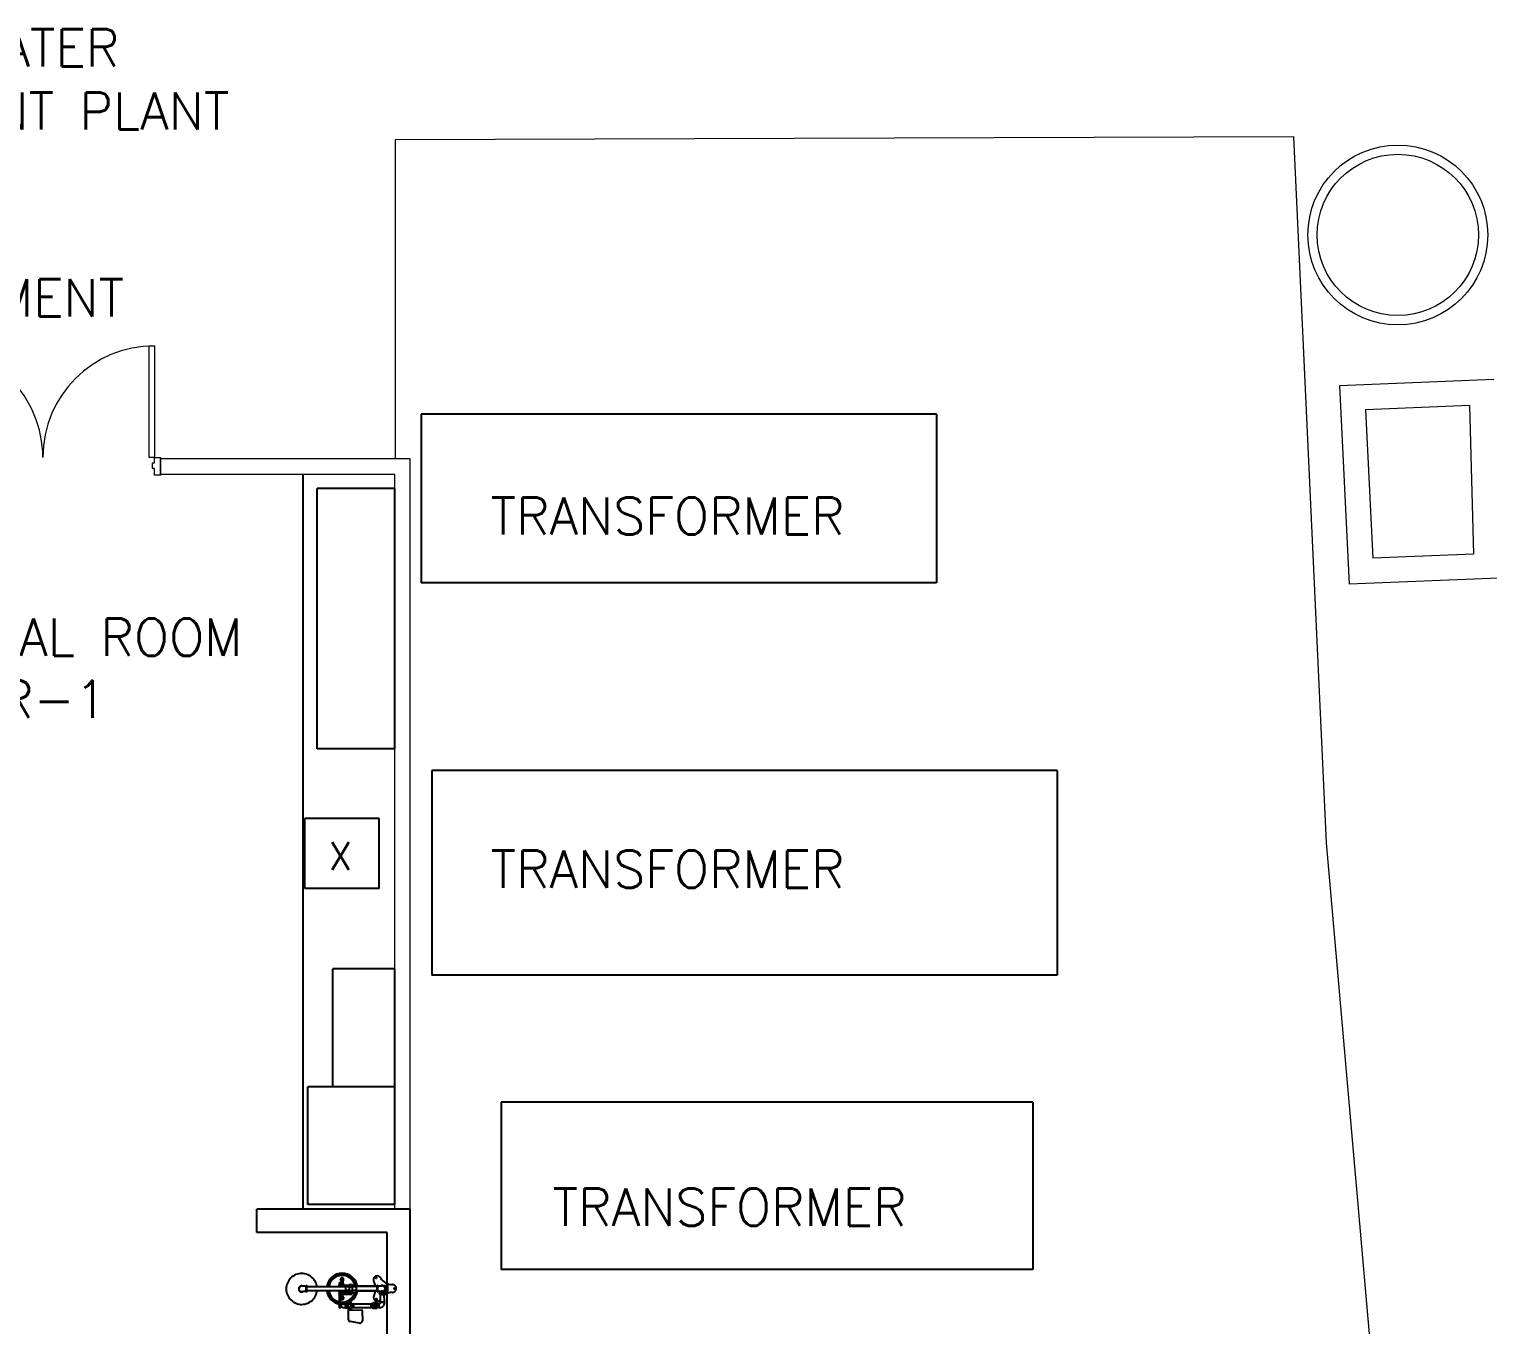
# Model space of a CAD drawing. Header units: inches. Extents: x -578 to 4567, y -980 to 6106.
# Drawn here: x 3079.6 to 3550, y 4149.7 to 4567.6 of the extents above; entities that cross this region are included whole.
import ezdxf
from ezdxf.enums import TextEntityAlignment as Align

# ---------------------------------------------------------------- set-up
doc = ezdxf.new("R2010")
doc.units = ezdxf.units.IN
doc.header["$LTSCALE"] = 25.4
doc.header["$MEASUREMENT"] = 0
doc.layers.get('0').update_dxf_attribs({"linetype": 'CONTINUOUS', "lineweight": 20})
for name, color, linetype in [('A-CONC', 106, 'CONTINUOUS'), ('A-ELEC', 6, 'CONTINUOUS'), ('A-FIXT', 4, 'CONTINUOUS'), ('A-ROOMNAME', 6, 'CONTINUOUS'), ('A-TEXT', 2, 'CONTINUOUS'), ('A-WALL-CMU', 30, 'CONTINUOUS')]:
    doc.layers.add(name, color=color, linetype=linetype)
for name, color, linetype, lineweight in [('A-CURB', 13, 'CONTINUOUS', 20), ('A-DOOR', 1, 'CONTINUOUS', 20), ('A-WALL-GWB', 2, 'CONTINUOUS', 0)]:
    doc.layers.add(name, color=color, linetype=linetype, lineweight=lineweight)
doc.styles.add('SIMPLEX', font='simplex')

# ---------------------------------------------------------------- blocks, each defined once
blk = doc.blocks.new('DOOR 72')
at = {"color": 0}
for p, q in [((-5.75, 2), (-5.75, 0)), ((0, 2), (-5.75, 2)), ((0, 0), (0, 2)), ((0, 0), (0, -1.75)), ((36, 0), (0, 0)), ((36, -1.75), (36, 0)), ((-5.75, 0), (-3.625, 0)), ((-3.625, 0), (-3.625, -0.625)), ((-3.625, -0.625), (-1.75, -0.625)), ((-1.75, 0), (0, 0)), ((-1.75, -0.625), (-1.75, 0)), ((0, -1.75), (36, -1.75)), ((0, -72), (0, -70.25)), ((0, -70.25), (36, -70.25)), ((36, -70.25), (36, -72)), ((-5.75, -72), (-3.625, -72)), ((-5.75, -74), (-5.75, -72)), ((0, -74), (-5.75, -74)), ((-3.625, -71.375), (-1.75, -71.375)), ((-3.625, -72), (-3.625, -71.375)), ((-1.75, -71.375), (-1.75, -72)), ((-1.75, -72), (0, -72)), ((36, -72), (0, -72)), ((0, -72), (0, -74))]:
    blk.add_line(p, q, dxfattribs=at)
at = {"color": 0, "lineweight": 15}
for centre, start, end in [((0, 0), 270, 0), ((0, -72), 0, 90)]:
    blk.add_arc(centre, 36, start, end, dxfattribs=at)
blk = doc.blocks.new('15410016')
for points in [[(-4.86, 3.94, 0), (-4.97, 4.42, 0), (-5.12, 4.89, 0), (-5.33, 5.34, 0), (-5.57, 5.76, 0), (-5.86, 6.17, 0), (-6.19, 6.54, 0), (-6.55, 6.87, 0), (-6.94, 7.17, 0), (-7.36, 7.43, 0), (-7.8, 7.65, 0), (-8.26, 7.82, 0), (-8.74, 7.94, 0), (-9.22, 8.02, 0), (-9.72, 8.05, 0), (-10.21, 8.03, 0), (-10.7, 7.96, 0), (-11.18, 7.85, 0), (-11.64, 7.69, 0), (-12.09, 7.48, 0), (-12.51, 7.23, 0), (-12.91, 6.94, 0), (-13.28, 6.61, 0), (-13.61, 6.24, 0), (-13.9, 5.85, 0), (-14.16, 5.43, 0), (-14.37, 4.98, 0), (-14.54, 4.52, 0), (-14.66, 4.04, 0), (-14.73, 3.55, 0), (-14.75, 3.06, 0), (-14.73, 2.57, 0), (-14.65, 2.08, 0), (-14.53, 1.6, 0), (-14.37, 1.14, 0), (-14.15, 0.7, 0), (-13.9, 0.27, 0), (-13.6, -0.12, 0), (-13.27, -0.48, 0), (-12.9, -0.81, 0), (-12.5, -1.1, 0), (-12.08, -1.35, 0), (-11.63, -1.56, 0), (-11.17, -1.72, 0), (-10.69, -1.84, 0), (-10.2, -1.9, 0), (-9.71, -1.92, 0), (-9.22, -1.89, 0), (-8.73, -1.81, 0), (-8.25, -1.69, 0), (-7.79, -1.51, 0), (-7.35, -1.3, 0), (-6.93, -1.04, 0), (-6.54, -0.74, 0), (-6.18, -0.4, 0), (-5.85, -0.03, 0), (-5.57, 0.37, 0), (-5.32, 0.8, 0), (-5.12, 1.25, 0), (-4.97, 1.72, 0), (-4.86, 2.2, 0)], [(2.39, 3.72, 0), (2.39, 4.83, 0)], [(2.53, 4.96, 0), (2.53, 4.96, 0)], [(2.66, 4.83, 0), (2.66, 3.72, 0)], [(2.76, 5.89, 0), (2.76, 6.1, 0)], [(3.02, 5.5, 0), (3.02, 3.72, 0)], [(3.52, 5.5, 0), (3.52, 3.72, 0)], [(3.78, 5.88, 0), (3.78, 6.02, 0)], [(15.71, 6.5, 0), (15.64, 6.61, 0), (15.57, 6.7, 0), (15.48, 6.79, 0), (15.39, 6.87, 0), (15.29, 6.94, 0), (15.18, 7, 0), (15.07, 7.05, 0), (14.95, 7.09, 0), (14.83, 7.11, 0), (14.71, 7.13, 0), (14.59, 7.13, 0), (14.46, 7.12, 0), (14.34, 7.1, 0), (14.23, 7.06, 0), (14.11, 7.02, 0), (14, 6.96, 0), (13.9, 6.9, 0), (13.8, 6.82, 0), (13.72, 6.73, 0), (13.64, 6.64, 0), (13.57, 6.54, 0), (13.51, 6.43, 0), (13.46, 6.32, 0), (13.42, 6.2, 0), (13.39, 6.08, 0), (13.38, 5.96, 0), (13.38, 5.84, 0), (13.39, 5.72, 0), (13.41, 5.6, 0), (13.44, 5.48, 0), (13.49, 5.36, 0), (13.55, 5.25, 0)], [(-9.35, 3.94, 0), (-9.43, 3.98, 0), (-9.52, 4, 0), (-9.6, 4.02, 0), (-9.69, 4.03, 0), (-9.78, 4.03, 0), (-9.87, 4.03, 0), (-9.96, 4.02, 0), (-10.05, 3.99, 0), (-10.13, 3.96, 0), (-10.21, 3.93, 0), (-10.29, 3.88, 0), (-10.36, 3.83, 0), (-10.43, 3.77, 0), (-10.49, 3.71, 0), (-10.55, 3.64, 0), (-10.6, 3.57, 0), (-10.64, 3.49, 0), (-10.67, 3.41, 0), (-10.7, 3.32, 0), (-10.72, 3.23, 0), (-10.73, 3.14, 0), (-10.74, 3.06, 0), (-10.73, 2.97, 0), (-10.72, 2.88, 0), (-10.7, 2.79, 0), (-10.67, 2.71, 0), (-10.63, 2.63, 0), (-10.59, 2.55, 0), (-10.54, 2.48, 0), (-10.48, 2.41, 0), (-10.42, 2.34, 0), (-10.35, 2.29, 0), (-10.27, 2.24, 0), (-10.19, 2.19, 0), (-10.11, 2.16, 0), (-10.03, 2.13, 0), (-9.94, 2.11, 0), (-9.85, 2.1, 0), (-9.76, 2.1, 0), (-9.67, 2.1, 0), (-9.59, 2.11, 0), (-9.5, 2.13, 0), (-9.41, 2.16, 0), (-9.33, 2.2, 0)], [(-9.76, 3.94, 0), (-9.85, 3.94, 0), (-9.93, 3.93, 0), (-10.02, 3.9, 0), (-10.1, 3.88, 0), (-10.18, 3.84, 0), (-10.25, 3.8, 0), (-10.32, 3.74, 0), (-10.38, 3.69, 0), (-10.44, 3.62, 0), (-10.49, 3.55, 0), (-10.54, 3.48, 0), (-10.57, 3.4, 0), (-10.6, 3.32, 0), (-10.63, 3.24, 0), (-10.64, 3.15, 0), (-10.64, 3.06, 0), (-10.64, 2.98, 0), (-10.63, 2.89, 0), (-10.6, 2.81, 0), (-10.57, 2.73, 0), (-10.54, 2.65, 0), (-10.49, 2.58, 0), (-10.44, 2.51, 0), (-10.38, 2.44, 0), (-10.32, 2.39, 0), (-10.25, 2.33, 0), (-10.18, 2.29, 0), (-10.1, 2.25, 0), (-10.02, 2.23, 0), (-9.93, 2.2, 0), (-9.85, 2.19, 0), (-9.76, 2.19, 0)], [(-9.35, 3.94, 0), (-9.76, 3.94, 0)], [(-9.76, 2.19, 0), (-9.33, 2.2, 0)], [(-8.34, 3.94, 0), (-9.35, 3.94, 0)], [(-8.34, 3.94, 0), (-9.35, 3.94, 0)], [(-8.34, 2.2, 0), (-9.33, 2.2, 0)], [(-8.34, 2.2, 0), (-9.33, 2.2, 0)], [(-8.34, 2.29, 0), (-8.34, 3.97, 0)], [(-8.34, 2.29, 0), (-8.34, 3.97, 0)], [(-8.34, 2.15, 0), (-8.34, 2.3, 0)], [(-8.34, 2.15, 0), (-8.34, 2.3, 0)], [(-8.15, 4.03, 0), (-8.28, 4.03, 0)], [(-8.15, 4.03, 0), (-8.28, 4.03, 0)], [(-8.15, 2.09, 0), (-8.28, 2.09, 0)], [(-8.15, 2.09, 0), (-8.28, 2.09, 0)], [(-8.09, 2.28, 0), (-8.09, 3.97, 0)], [(-8.09, 2.28, 0), (-8.09, 3.97, 0)], [(-8.09, 2.29, 0), (-8.09, 2.48, 0)], [(-8.09, 2.29, 0), (-8.09, 2.48, 0)], [(-8.09, 2.29, 0), (-8.09, 2.48, 0)], [(-8.09, 2.29, 0), (-8.09, 2.48, 0)], [(-8.09, 2.15, 0), (-8.09, 2.3, 0)], [(-8.09, 2.15, 0), (-8.09, 2.3, 0)], [(4.38, 3.72, 0), (-8.08, 3.72, 0)], [(4.38, 2.41, 0), (-8.08, 2.41, 0)], [(2.1, 1.45, 0), (2.1, 1.33, 0)], [(2.1, 1.45, 0), (6.5, 1.45, 0)], [(2.1, 1.33, 0), (6.5, 1.33, 0)], [(2.39, 1.45, 0), (2.39, 2.41, 0)], [(2.39, 1.45, 0), (2.39, 1.63, 0)], [(2.39, 0.88, 0), (2.39, 1.33, 0)], [(2.39, -3.04, 0), (2.39, 1.33, 0)], [(2.53, 1.77, 0), (2.53, 1.77, 0)], [(2.53, 0.74, 0), (2.53, 0.74, 0)], [(2.66, 2.41, 0), (2.66, 1.45, 0)], [(2.66, 1.45, 0), (2.66, 1.63, 0)], [(2.66, 0.88, 0), (2.66, 1.33, 0)], [(2.66, 1.33, 0), (2.66, 1.01, 0)], [(2.66, 0.88, 0), (2.66, -3.04, 0)], [(2.76, 0.04, 0), (2.76, 0.23, 0)], [(3.02, 2.41, 0), (3.02, 1.45, 0)], [(3.02, 1.33, 0), (3.02, 0.64, 0)], [(3.52, 2.41, 0), (3.52, 1.45, 0)], [(3.52, 0.63, 0), (3.52, 1.33, 0)], [(3.52, 1.31, 0), (3.52, 0.97, 0)], [(3.77, 0.04, 0), (3.77, 0.25, 0)], [(4.38, 4.16, 0), (5.52, 4.16, 0)], [(4.38, 4.16, 0), (4.38, 1.99, 0)], [(5.52, 3.62, 0), (4.38, 3.62, 0)], [(5.52, 2.53, 0), (4.38, 2.53, 0)], [(4.38, 1.99, 0), (5.52, 1.99, 0)], [(6.63, 4.29, 0), (5.52, 4.29, 0)], [(5.52, 4.29, 0), (5.52, 1.83, 0)], [(5.52, 3.67, 0), (6.63, 3.67, 0)], [(5.52, 2.48, 0), (6.63, 2.48, 0)], [(5.52, 1.83, 0), (6.63, 1.83, 0)], [(5.95, 1.83, 0), (5.95, 1.45, 0)], [(6.2, 1.83, 0), (6.2, 1.45, 0)], [(6.5, 1.45, 0), (6.5, 1.33, 0)], [(6.63, 1.83, 0), (6.63, 4.29, 0)], [(6.63, 4.16, 0), (7.77, 4.16, 0)], [(7.77, 3.62, 0), (6.63, 3.62, 0)], [(7.77, 2.53, 0), (6.63, 2.53, 0)], [(6.63, 1.99, 0), (7.77, 1.99, 0)], [(14.56, 3.72, 0), (7.76, 3.72, 0)], [(14.56, 2.41, 0), (7.76, 2.41, 0)], [(7.77, 4.16, 0), (7.77, 1.99, 0)], [(14.58, 3.85, 0), (8.21, 3.85, 0)], [(14.58, 2.28, 0), (8.21, 2.28, 0)], [(14.58, 2.28, 0), (14.58, 3.97, 0)], [(14.58, 2.28, 0), (14.58, 3.97, 0)], [(14.58, 2.29, 0), (14.58, 2.48, 0)], [(14.58, 2.29, 0), (14.58, 2.48, 0)], [(14.58, 2.29, 0), (14.58, 2.48, 0)], [(14.58, 2.29, 0), (14.58, 2.48, 0)], [(14.58, 2.15, 0), (14.58, 2.3, 0)], [(14.58, 2.15, 0), (14.58, 2.3, 0)], [(14.64, 4.03, 0), (14.76, 4.03, 0)], [(14.64, 4.03, 0), (14.76, 4.03, 0)], [(14.64, 2.09, 0), (14.76, 2.09, 0)], [(14.64, 2.09, 0), (14.76, 2.09, 0)], [(14.82, 2.29, 0), (14.82, 3.97, 0)], [(14.82, 2.29, 0), (14.82, 3.97, 0)], [(14.82, 3.94, 0), (15.84, 3.94, 0)], [(14.82, 3.94, 0), (15.84, 3.94, 0)], [(14.82, 2.15, 0), (14.82, 2.3, 0)], [(14.82, 2.15, 0), (14.82, 2.3, 0)], [(14.82, 2.2, 0), (15.82, 2.2, 0)], [(14.82, 2.2, 0), (15.82, 2.2, 0)], [(15.28, 1.45, 0), (15.28, 1.57, 0)], [(17.02, 1.64, 0), (15.35, 1.64, 0)], [(17.04, 1.39, 0), (15.35, 1.39, 0)], [(15.38, 1.64, 0), (15.38, 2.2, 0)], [(15.47, 1.11, 0), (15.47, 1.39, 0)], [(15.65, 1.11, 0), (15.47, 1.11, 0)], [(15.65, 1.11, 0), (16.87, 1.11, 0)], [(15.65, -1.2, 0), (15.65, 1.11, 0)], [(15.82, 2.2, 0), (15.9, 2.16, 0), (15.99, 2.13, 0), (16.07, 2.11, 0), (16.16, 2.1, 0), (16.25, 2.1, 0), (16.34, 2.1, 0), (16.43, 2.11, 0), (16.51, 2.13, 0), (16.6, 2.16, 0), (16.68, 2.19, 0), (16.76, 2.24, 0), (16.83, 2.29, 0), (16.9, 2.34, 0), (16.97, 2.41, 0), (17.02, 2.48, 0), (17.07, 2.55, 0), (17.12, 2.63, 0), (17.15, 2.71, 0), (17.18, 2.79, 0), (17.2, 2.88, 0), (17.22, 2.97, 0), (17.22, 3.06, 0), (17.22, 3.14, 0), (17.21, 3.23, 0), (17.19, 3.32, 0), (17.16, 3.41, 0), (17.13, 3.49, 0), (17.08, 3.57, 0), (17.03, 3.64, 0), (16.98, 3.71, 0), (16.92, 3.77, 0), (16.85, 3.83, 0), (16.78, 3.88, 0), (16.7, 3.93, 0), (16.62, 3.96, 0), (16.53, 3.99, 0), (16.45, 4.02, 0), (16.36, 4.03, 0), (16.27, 4.03, 0), (16.18, 4.03, 0), (16.09, 4.02, 0), (16, 4, 0), (15.92, 3.98, 0), (15.84, 3.94, 0)], [(16.25, 2.19, 0), (15.82, 2.2, 0)], [(15.84, 3.94, 0), (16.25, 3.94, 0)], [(16.25, 2.19, 0), (16.33, 2.19, 0), (16.42, 2.2, 0), (16.5, 2.23, 0), (16.58, 2.25, 0), (16.66, 2.29, 0), (16.74, 2.33, 0), (16.81, 2.39, 0), (16.87, 2.44, 0), (16.93, 2.51, 0), (16.98, 2.58, 0), (17.02, 2.65, 0), (17.06, 2.73, 0), (17.09, 2.81, 0), (17.11, 2.89, 0), (17.12, 2.98, 0), (17.13, 3.06, 0), (17.12, 3.15, 0), (17.11, 3.24, 0), (17.09, 3.32, 0), (17.06, 3.4, 0), (17.02, 3.48, 0), (16.98, 3.55, 0), (16.93, 3.62, 0), (16.87, 3.69, 0), (16.81, 3.74, 0), (16.74, 3.8, 0), (16.66, 3.84, 0), (16.58, 3.88, 0), (16.5, 3.9, 0), (16.42, 3.93, 0), (16.33, 3.94, 0), (16.25, 3.94, 0)], [(17.68, 2.19, 0), (16.67, 2.19, 0)], [(17.68, 3.93, 0), (16.69, 3.93, 0)], [(16.87, 1.11, 0), (17.05, 1.11, 0)], [(16.87, -1.2, 0), (16.87, 1.11, 0)], [(17.16, 1.64, 0), (17.02, 1.64, 0)], [(17.16, 1.39, 0), (17.02, 1.39, 0)], [(17.05, 1.11, 0), (17.05, 1.39, 0)], [(17.12, 1.64, 0), (17.12, 2.19, 0)], [(17.23, 1.45, 0), (17.23, 1.57, 0)], [(17.68, 3.98, 0), (17.68, 3.83, 0)], [(17.68, 3.84, 0), (17.68, 2.16, 0)], [(17.87, 4.04, 0), (17.74, 4.04, 0)], [(17.87, 2.1, 0), (17.74, 2.1, 0)], [(17.93, 3.98, 0), (17.93, 3.83, 0)], [(17.93, 3.85, 0), (17.93, 2.16, 0)], [(19.5, 1.82, 0), (19.62, 1.82, 0), (19.75, 1.84, 0), (19.87, 1.87, 0), (19.98, 1.91, 0), (20.09, 1.96, 0), (20.2, 2.03, 0), (20.3, 2.1, 0), (20.39, 2.18, 0), (20.47, 2.27, 0), (20.54, 2.37, 0), (20.61, 2.48, 0), (20.66, 2.59, 0), (20.7, 2.7, 0), (20.73, 2.82, 0), (20.75, 2.94, 0), (20.75, 3.06, 0), (20.75, 3.19, 0), (20.73, 3.31, 0), (20.7, 3.43, 0), (20.66, 3.54, 0), (20.61, 3.65, 0), (20.54, 3.76, 0), (20.47, 3.86, 0), (20.39, 3.95, 0), (20.3, 4.03, 0), (20.2, 4.1, 0), (20.09, 4.17, 0), (19.98, 4.22, 0), (19.87, 4.26, 0), (19.75, 4.29, 0), (19.62, 4.31, 0), (19.5, 4.32, 0)], [(4.27, -3.08, 0), (4.07, -3.08, 0)], [(4.27, -1.83, 0), (4.27, -1.88, 0)], [(4.27, -1.88, 0), (4.27, -2.99, 0)], [(4.27, -3.08, 0), (4.27, -2.98, 0)], [(4.4, -3.13, 0), (4.31, -3.13, 0)], [(4.45, -1.79, 0), (4.45, -3.07, 0), (5.15, -3.07, 0), (5.15, -1.77, 0), (4.54, -1.77, 0)], [(4.45, -1.79, 0), (4.45, -1.88, 0)], [(4.45, -1.87, 0), (4.45, -3, 0)], [(4.45, -1.88, 0), (4.45, -2.99, 0)], [(4.45, -1.88, 0), (4.45, -2.99, 0)], [(4.45, -2.1, 0), (5.15, -2.1, 0)], [(4.45, -2.75, 0), (5.15, -2.75, 0)], [(4.45, -3.08, 0), (4.45, -2.98, 0)], [(4.45, -3.08, 0), (4.45, -2.98, 0)], [(4.45, -3.08, 0), (4.45, -2.98, 0)], [(5.15, -1.57, 0), (5.15, -3.42, 0), (6.22, -3.42, 0), (6.22, -1.43, 0), (5.47, -1.43, 0)], [(5.15, -1.96, 0), (6.22, -1.96, 0)], [(5.15, -2.89, 0), (6.22, -2.89, 0)], [(5.19, -4, 0), (5.19, -6.78, 0)], [(5.36, -3.42, 0), (5.36, -3.82, 0)], [(5.38, -3.81, 0), (9.57, -3.81, 0)], [(5.92, -3.42, 0), (5.92, -3.81, 0)], [(6.22, -2.1, 0), (6.92, -2.1, 0)], [(6.22, -2.75, 0), (6.92, -2.75, 0)], [(6.92, -1.81, 0), (12.58, -1.81, 0)], [(6.92, -1.81, 0), (6.92, -3.03, 0)], [(6.92, -3.03, 0), (12.58, -3.03, 0)], [(9.75, -4, 0), (9.75, -7.32, 0)], [(12.58, -2.08, 0), (13.28, -2.08, 0)], [(12.58, -2.73, 0), (13.28, -2.73, 0)], [(13.28, -1.94, 0), (14.36, -1.94, 0)], [(13.28, -2.87, 0), (14.36, -2.87, 0)], [(14.36, -2.08, 0), (15.06, -2.08, 0)], [(14.36, -2.73, 0), (15.06, -2.73, 0)], [(15.06, -1.75, 0), (15.06, -1.86, 0)], [(15.06, -2.97, 0), (15.06, -1.84, 0)], [(15.06, -3.06, 0), (15.06, -2.96, 0)], [(15.1, -1.71, 0), (15.17, -1.71, 0)], [(15.1, -3.11, 0), (15.17, -3.11, 0)], [(15.21, -1.76, 0), (15.43, -1.76, 0)], [(15.21, -2.97, 0), (15.21, -1.84, 0)], [(15.21, -3.06, 0), (15.21, -2.96, 0)], [(15.42, -3.06, 0), (15.21, -3.06, 0)], [(15.22, -1.75, 0), (15.22, -1.86, 0)], [(15.56, -1.25, 0), (15.56, -1.34, 0)], [(15.61, -1.2, 0), (15.71, -1.2, 0)], [(15.61, -1.38, 0), (15.71, -1.38, 0)], [(15.61, -1.38, 0), (15.61, -1.58, 0)], [(15.7, -1.2, 0), (16.83, -1.2, 0)], [(15.71, -1.2, 0), (16.82, -1.2, 0)], [(15.71, -1.2, 0), (16.82, -1.2, 0)], [(15.71, -1.38, 0), (16.82, -1.38, 0)], [(16.92, -1.2, 0), (16.81, -1.2, 0)], [(16.92, -1.2, 0), (16.81, -1.2, 0)], [(16.92, -1.2, 0), (16.81, -1.2, 0)], [(16.92, -1.38, 0), (16.81, -1.38, 0)], [(16.91, -1.38, 0), (16.91, -1.58, 0)], [(16.96, -1.25, 0), (16.96, -1.34, 0)], [(8.87, -8.05, 0), (5.81, -7.51, 0)]]:
    blk.add_polyline3d(points)
for points in [[(6.22, -1.77, 0), (6.92, -1.77, 0), (6.92, -3.07, 0)], [(6.22, -1.77, 0), (6.92, -3.07, 0), (6.22, -3.07, 0)], [(12.58, -1.76, 0), (13.28, -1.76, 0), (13.28, -3.06, 0)], [(12.58, -1.76, 0), (13.28, -3.06, 0), (12.58, -3.06, 0)], [(13.28, -1.41, 0), (14.36, -1.41, 0), (14.36, -3.4, 0)], [(13.28, -1.41, 0), (14.36, -3.4, 0), (13.28, -3.4, 0)], [(14.36, -1.76, 0), (15.06, -1.76, 0), (15.06, -3.06, 0)], [(14.36, -1.76, 0), (15.06, -3.06, 0), (14.36, -3.06, 0)]]:
    blk.add_polyline3d(points, close=True)
for centre, radius in [((-0.57, 5.28), 0.023), ((0.13, 6.2), 0.023), ((1.05, 6.91), 0.023), ((2.12, 7.35), 0.023), ((3.27, 7.5), 0.023), ((4.42, 7.35), 0.023), ((5.49, 6.91), 0.023), ((6.41, 6.2), 0.023), ((7.11, 5.28), 0.023), ((14.25, 6.53), 0.219), ((-1.02, 4.21), 0.023), ((-1.02, 1.92), 0.023), ((-0.63, 0.84), 0.023), ((7.11, 0.85), 0.023), ((7.56, 4.21), 0.023), ((7.56, 1.92), 0.023), ((20.25, 3.06), 0.219), ((0.13, -0.07), 0.023), ((1.05, -0.78), 0.023), ((2.12, -1.22), 0.023), ((3.27, -1.37), 0.023), ((4.42, -1.22), 0.023), ((5.49, -0.78), 0.023), ((6.41, -0.07), 0.023), ((14.25, -0.4), 0.219)]:
    blk.add_circle(centre, radius)
for centre, radius, start, end in [((3.27, 3.06), 5, 7.5563, 172.4437), ((3.27, 3.06), 4.84, 7.8011, 172.1989), ((3.27, 3.06), 4.69, 8.0633, 171.9367), ((3.27, 3.06), 4.31, 14.6592, 171.2303), ((2.53, 4.83), 0.136, 90, 180), ((2.53, 4.83), 0.136, 360, 450), ((3.22, 6.08), 0.469, 156.3695, 179.8108), ((3.22, 6.08), 0.469, 179.8089, 184.5116), ((3.16, 5.89), 0.403, 155.0004, 180.0004), ((3.16, 5.89), 0.403, 179.9996, 204.9996), ((3.25, 6.07), 0.492, 133.4974, 156.3656), ((3.21, 5.87), 0.46, 131.6117, 154.9976), ((3.21, 5.92), 0.46, 205.0005, 228.3865), ((3.24, 5.83), 0.51, 110.2015, 131.615), ((3.24, 5.96), 0.51, 228.3824, 249.7959), ((3.26, 6.06), 0.512, 111.4004, 133.5022), ((3.27, 6.04), 0.537, 89.8086, 111.3971), ((3.27, 5.77), 0.572, 90.0009, 110.2013), ((3.27, 6.01), 0.572, 249.8015, 270.002), ((3.2, 5.87), 0.106, 151.5202, 179.9966), ((3.2, 5.87), 0.106, 180.0007, 208.4771), ((3.23, 5.86), 0.146, 127.3699, 151.5269), ((3.23, 5.89), 0.146, 208.4792, 232.6362), ((3.25, 5.83), 0.185, 107.5459, 127.36), ((3.25, 5.92), 0.185, 232.632, 252.446), ((3.27, 5.78), 0.235, 90.0045, 107.5571), ((3.27, 5.97), 0.235, 252.4429, 269.9955), ((3.27, 6.04), 0.537, 68.2194, 89.808), ((3.27, 5.77), 0.572, 69.7987, 89.9991), ((3.27, 5.78), 0.235, 72.4429, 89.9955), ((3.27, 5.97), 0.235, 270.0045, 287.5571), ((3.27, 6.01), 0.572, 269.998, 290.1985), ((3.29, 5.83), 0.185, 52.64, 72.4541), ((3.29, 5.92), 0.185, 287.554, 307.368), ((3.31, 5.86), 0.146, 28.4731, 52.6301), ((3.31, 5.89), 0.146, 307.3638, 331.5208), ((3.34, 5.87), 0.106, 0.0034, 28.4798), ((3.34, 5.87), 0.106, 331.5229, 359.9993), ((3.29, 5.83), 0.51, 48.3865, 69.8001), ((3.29, 5.96), 0.51, 290.2025, 311.6161), ((3.28, 6.06), 0.512, 46.1175, 68.2193), ((3.29, 6.07), 0.492, 23.2525, 46.1207), ((3.32, 5.87), 0.46, 24.9999, 48.3858), ((3.32, 5.92), 0.46, 311.616, 335.0019), ((3.31, 6.08), 0.469, 359.8082, 383.2494), ((3.37, 5.89), 0.403, 359.9996, 384.9996), ((3.37, 5.89), 0.403, 335.0004, 360.0004), ((3.31, 6.08), 0.469, 351.8613, 359.8092), ((4, 7.13), 0.187, 79.8223, 90.0071), ((9.76, 3.06), 4.38, 11.5518, 30.0256), ((19.5, 8.69), 4.38, 209.9758, 270.0247), ((-8.27, 3.97), 0.063, 91.9999, 179.9999), ((-8.27, 3.97), 0.063, 91.9999, 179.9999), ((-8.27, 2.15), 0.063, 180.0001, 268.0001), ((-8.27, 2.15), 0.063, 180.0001, 268.0001), ((-8.15, 3.97), 0.063, 0.0001, 88.0001), ((-8.15, 3.97), 0.063, 0.0001, 88.0001), ((-8.15, 2.15), 0.063, 271.9999, 359.9999), ((-8.15, 2.15), 0.063, 271.9999, 359.9999), ((3.27, 3.06), 5, 187.5563, 259.8864), ((3.27, 3.06), 4.84, 187.8011, 259.5571), ((3.27, 3.06), 4.69, 188.0633, 259.2043), ((3.27, 3.06), 4.31, 188.7698, 258.2527), ((3.27, 3.06), 1.41, 128.6442, 152.1197), ((3.27, 3.06), 1.41, 128.6442, 152.1197), ((3.27, 3.06), 1.41, 207.881, 231.3565), ((2.53, 1.63), 0.136, 90, 180), ((2.53, 0.88), 0.136, 180, 270), ((2.53, 1.63), 0.136, 360, 450), ((2.53, 0.88), 0.136, 270, 360), ((3.27, 3.06), 1.41, 100.2416, 115.5203), ((3.27, 3.06), 1.41, 100.2416, 115.5203), ((3.27, 3.06), 4.84, 262.816, 352.1988), ((3.27, 3.06), 5, 263.0413, 352.4437), ((3.27, 3.06), 4.69, 262.5749, 351.9367), ((3.27, 3.06), 4.31, 261.9252, 345.5362), ((3.27, 3.06), 1.41, 244.4798, 256.561), ((3.27, 3.06), 1.41, 244.4797, 259.7584), ((3.16, 0.24), 0.404, 155.0154, 180.0005), ((3.16, 0.24), 0.404, 179.9995, 204.9846), ((3.23, 0.05), 0.472, 173.4218, 179.9969), ((3.23, 0.05), 0.472, 180.0021, 203.2769), ((3.21, 0.22), 0.46, 131.6334, 155.0148), ((3.21, 0.26), 0.46, 204.9852, 228.3666), ((3.24, 0.18), 0.509, 110.2134, 131.6337), ((3.27, 0.12), 0.571, 89.9998, 110.2129), ((3.2, 0.27), 0.106, 151.5221, 179.9985), ((3.2, 0.27), 0.106, 180.0018, 208.4781), ((3.23, 0.25), 0.146, 127.3656, 151.5227), ((3.23, 0.29), 0.146, 208.4767, 232.6337), ((3.25, 0.22), 0.185, 107.5531, 127.3672), ((3.25, 0.32), 0.185, 232.6328, 252.4469), ((3.27, 0.17), 0.235, 89.9998, 107.5524), ((3.27, 0.36), 0.235, 252.4468, 269.9994), ((3.27, 0.12), 0.571, 69.7871, 90.0002), ((3.27, 0.17), 0.235, 72.4476, 90.0002), ((3.27, 0.36), 0.235, 270.0006, 287.5532), ((3.29, 0.22), 0.185, 52.6328, 72.4469), ((3.29, 0.32), 0.185, 287.5531, 307.3672), ((3.31, 0.25), 0.146, 28.4773, 52.6344), ((3.31, 0.29), 0.146, 307.3663, 331.5233), ((3.34, 0.27), 0.106, 0.0015, 28.4779), ((3.34, 0.27), 0.106, 331.5219, 359.9982), ((3.29, 0.18), 0.509, 48.3663, 69.7866), ((3.27, 3.06), 1.41, 38.1426, 79.7576), ((3.27, 3.06), 1.41, 38.1426, 79.7576), ((3.27, 3.06), 1.41, 280.2419, 321.8569), ((3.27, 3.06), 1.41, 280.2419, 321.8569), ((3.32, 0.26), 0.46, 311.6334, 335.0148), ((3.32, 0.22), 0.46, 24.9852, 48.3666), ((3.37, 0.24), 0.404, 359.9995, 384.9846), ((3.37, 0.24), 0.404, 335.0154, 360.0005), ((3.3, 0.05), 0.472, 336.726, 360.0008), ((3.3, 0.05), 0.472, 0.0031, 3.6151), ((14.63, 0.25), 1.25, 149.9748, 325.1475), ((9.76, 3.06), 4.37, 329.9779, 348.5628), ((14.64, 3.97), 0.063, 91.9999, 179.9999), ((14.64, 3.97), 0.063, 91.9999, 179.9999), ((14.64, 2.15), 0.063, 180.0001, 268.0001), ((14.64, 2.15), 0.063, 180.0001, 268.0001), ((14.76, 3.97), 0.063, 0.0001, 88.0001), ((14.76, 3.97), 0.063, 0.0001, 88.0001), ((14.76, 2.15), 0.063, 271.9999, 359.9999), ((14.76, 2.15), 0.063, 271.9999, 359.9999), ((15.35, 1.57), 0.063, 90.0274, 178.0274), ((15.35, 1.45), 0.063, 181.9726, 269.9726), ((19.5, -2.56), 4.38, 89.9753, 126.9404), ((17.16, 1.57), 0.063, 2.0181, 90.0181), ((17.16, 1.45), 0.063, 269.9819, 357.9819), ((17.75, 3.98), 0.063, 92.0045, 180.0044), ((17.75, 2.16), 0.063, 180.0001, 268.0001), ((17.87, 3.98), 0.063, 359.9956, 447.9955), ((17.87, 2.16), 0.063, 271.9999, 359.9999), ((2.53, -3.04), 0.136, 180, 270), ((2.53, -3.04), 0.136, 270, 360), ((4.07, -1.6), 1.48, 198.449, 270), ((3.25, 0.06), 0.492, 203.2751, 226.0813), ((3.24, 0.3), 0.509, 228.3663, 249.7866), ((3.26, 0.07), 0.508, 226.082, 248.2554), ((3.27, 0.36), 0.571, 249.7868, 270), ((3.27, 0.09), 0.528, 248.254, 269.9997), ((3.27, 0.36), 0.571, 270, 290.2132), ((3.27, 0.09), 0.528, 269.9997, 291.7454), ((3.29, 0.3), 0.509, 290.2134, 311.6337), ((3.27, 0.07), 0.508, 291.7462, 313.9196), ((3.28, 0.06), 0.492, 313.9187, 336.7249), ((4.31, -3.08), 0.0453, 180.0013, 268.0012), ((4.4, -3.08), 0.0453, 271.9988, 359.9987), ((4.4, -3.08), 0.0453, 271.9988, 359.9987), ((4.4, -3.08), 0.0453, 271.9988, 359.9987), ((5.38, -4), 0.188, 90, 180), ((9.57, -4), 0.188, 360, 450), ((15.1, -1.76), 0.0453, 91.9857, 179.9856), ((15.1, -3.06), 0.0453, 180.0144, 268.0143), ((15.17, -1.76), 0.0453, 0.0144, 88.0143), ((15.17, -3.06), 0.0453, 271.9857, 359.9856), ((15.43, -1.58), 1.48, 269.5814, 359.9998), ((15.43, -1.58), 0.18, 269.9984, 359.9984), ((15.61, -1.25), 0.0453, 89.957, 177.9569), ((15.61, -1.34), 0.0453, 182.0431, 270.043), ((16.91, -1.25), 0.0452, 1.9798, 89.9797), ((16.91, -1.25), 0.0452, 1.9798, 89.9797), ((16.91, -1.25), 0.0452, 1.9798, 89.9797), ((16.91, -1.34), 0.0452, 270.0203, 358.0202), ((5.94, -6.78), 0.75, 180, 260.0015), ((9, -7.32), 0.75, 260.0018, 360.0002)]:
    blk.add_arc(centre, radius, start, end)

msp = doc.modelspace()

# ---------------------------------------------------------------- linework, layer by layer
at = {"layer": 'A-CONC'}
msp.add_line((3168, 4187), (3168, 4424), dxfattribs=at)
at = {"layer": 'A-CURB'}
for p, q in [((3487.382278, 4532.931855), (3197.625, 4531.979883)), ((3197.625, 4531.979883), (3197.625, 4429)), ((3497.935016, 4305.176197), (3487.382278, 4532.931855)), ((3551.876654, 4454.575624), (3502.164864, 4452.565802)), ((3502.164864, 4452.565802), (3505.262881, 4388.640828)), ((3544.086511, 4446.254137), (3510.545856, 4444.898105)), ((3544.086511, 4446.254137), (3545.311736, 4398.266518)), ((3510.545856, 4444.898105), (3512.869344, 4396.954889)), ((3545.311736, 4398.266518), (3512.869344, 4396.954889)), ((3553.510304, 4390.591447), (3505.262881, 4388.640828)), ((3524.281091, 4004.029365), (3497.935016, 4305.176197))]:
    msp.add_line(p, q, dxfattribs=at)
for radius in [29, 26]:
    msp.add_circle((3520.950477, 4501.262977), radius, dxfattribs=at)
at = {"layer": 'A-ELEC'}
for p, q in [((3206.003922, 4443.458126), (3206.003922, 4389)), ((3372.148228, 4443.458126), (3206.003922, 4443.458126)), ((3372.148228, 4443.458126), (3372.148228, 4389)), ((3172.5, 4335.5), (3172.5, 4419.5)), ((3197.5, 4419.5), (3172.5, 4419.5)), ((3197.5, 4335.5), (3197.5, 4419.5)), ((3372.148228, 4389), (3206.003922, 4389)), ((3197.5, 4335.5), (3172.5, 4335.5)), ((3209.5, 4328.5), (3209.5, 4262.5)), ((3411.071532, 4328.5), (3209.5, 4328.5)), ((3411.071532, 4328.5), (3411.071532, 4262.5)), ((3192.5, 4313), (3168.5, 4313)), ((3168.5, 4290.5), (3168.5, 4313)), ((3192.5, 4290.5), (3192.5, 4313)), ((3192.5, 4290.5), (3168.5, 4290.5)), ((3177.5, 4226.5), (3177.5, 4264.5)), ((3197.5, 4264.5), (3177.5, 4264.5)), ((3197.5, 4188.5), (3197.5, 4264.5)), ((3411.071532, 4262.5), (3209.5, 4262.5)), ((3197.5, 4226.5), (3169.5, 4226.5)), ((3169.5, 4188.5), (3169.5, 4226.5)), ((3231.769863, 4221.5), (3231.769863, 4167.571102)), ((3403.261807, 4221.5), (3231.769863, 4221.5)), ((3403.261807, 4221.5), (3403.261807, 4167.571102)), ((3197.5, 4188.5), (3169.5, 4188.5)), ((3403.261807, 4167.571102), (3231.769863, 4167.571102))]:
    msp.add_line(p, q, dxfattribs=at)
at = {"layer": 'A-WALL-CMU'}
for p, q in [((3202.5, 4187), (3153, 4187)), ((3153, 4179.5), (3153, 4187)), ((3202.5, 4006), (3202.5, 4187)), ((3195, 4179.5), (3153, 4179.5)), ((3195, 3851.5), (3195, 4179.5))]:
    msp.add_line(p, q, dxfattribs=at)
at = {"layer": 'A-WALL-GWB'}
for p, q in [((3122, 4424), (3122, 4429)), ((3202.5, 4429), (3122, 4429)), ((3202.5, 4187), (3202.5, 4429)), ((3197.5, 4424), (3122, 4424)), ((3197.5, 4187), (3197.5, 4424))]:
    msp.add_line(p, q, dxfattribs=at)

# ---------------------------------------------------------------- block references
at = {"layer": 'A-DOOR', "rotation": 89.99999999999999}
msp.add_blockref('DOOR 72', (3048, 4429.5), dxfattribs=at)
at = {"layer": 'A-FIXT', "color": 7, "rotation": 0.2765335249497867}
msp.add_blockref('15410016', (3177.257354, 4158.278959), dxfattribs=at)

# ---------------------------------------------------------------- texts
at = {"layer": 'A-ROOMNAME', "insert": (3075.849813, 4377.498864), "char_height": 12, "width": 188.2585345, "attachment_point": 2, "style": 'SIMPLEX'}
msp.add_mtext('ELECTRICAL ROOM\\PMCR-1', dxfattribs=at)
at = {"layer": 'A-TEXT', "style": 'SIMPLEX'}
for s, height, p in [('TREATED WATER', 12, (3045.950403, 4561.626459)), ('FROM TREATMENT PLANT', 12, (3045.950403, 4541.23434)), ('CITY TREATMENT', 12, (3045.950403, 4480.968824)), ('TRANSFORMER', 12, (3285.467681, 4410.585277)), ('X', 9, (3179.998997, 4300.946812)), ('TRANSFORMER', 12, (3285.467681, 4296.691201)), ('TRANSFORMER', 12, (3305.475606, 4187.691201))]:
    msp.add_text(s, height=height, dxfattribs=at).set_placement(p, align=Align.MIDDLE)

doc.saveas('drawing.dxf')
